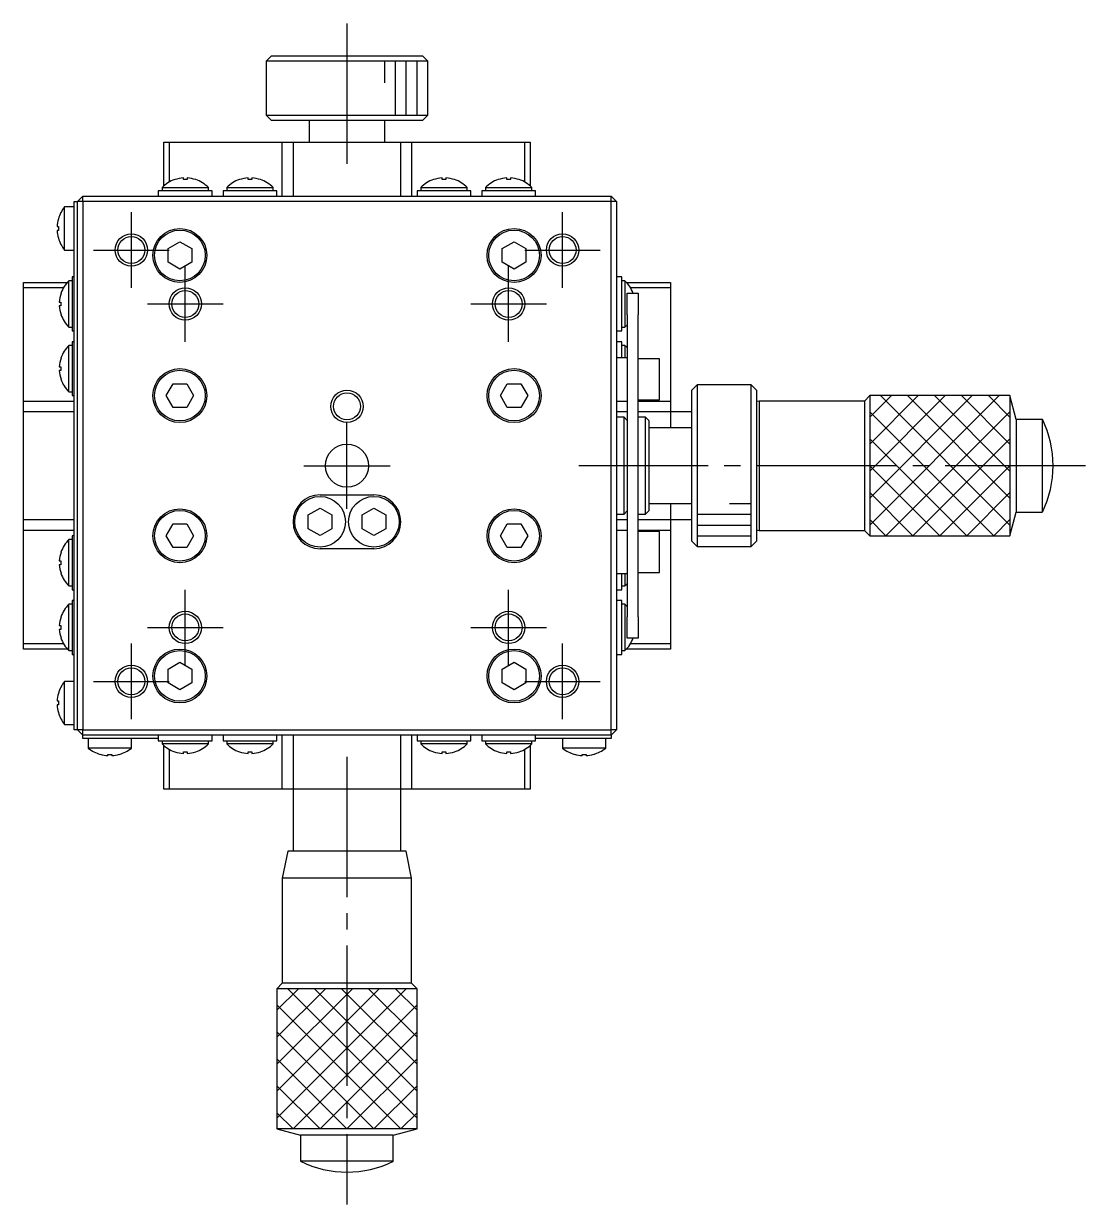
# Model space of a CAD drawing. Extents: x -82 to 193, y 57 to 296.
# Drawn here: x -3.4 to 95.1, y 186.9 to 296.4 of the extents above; entities that cross this region are included whole.
import ezdxf

# ---------------------------------------------------------------- set-up
doc = ezdxf.new("R2010")
doc.units = 0
doc.header["$MEASUREMENT"] = 0
doc.linetypes.add('CENTER', pattern=[17.5, 13, -1.5, 1.5, -1.5])
doc.layers.get('0').update_dxf_attribs({"linetype": 'CONTINUOUS'})
doc.layers.add('CENTER', color=1, linetype='CENTER')

msp = doc.modelspace()

# ---------------------------------------------------------------- linework, layer by layer
at = {"color": 7, "linetype": 'Continuous'}
for p, q in [((19.55, 293.44), (19.05, 292.94)), ((34.05, 292.94), (19.05, 292.94)), ((19.05, 292.94), (19.05, 287.94)), ((19.55, 293.44), (33.55, 293.44)), ((19.55, 293.44), (33.55, 293.44)), ((34.05, 292.94), (33.55, 293.44)), ((34.05, 287.94), (34.05, 292.94)), ((19.05, 287.94), (34.05, 287.94)), ((19.05, 287.94), (19.55, 287.44)), ((33.55, 287.44), (19.55, 287.44)), ((23.05, 287.44), (23.05, 285.44)), ((30.05, 285.44), (30.05, 287.44)), ((33.55, 287.44), (34.05, 287.94)), ((9.55, 281.37), (9.55, 285.44)), ((9.55, 285.44), (10.05, 285.44)), ((10.05, 285.44), (10.05, 281.74)), ((10.05, 285.44), (20.55, 285.44)), ((20.55, 280.44), (20.55, 285.44)), ((20.55, 285.44), (21.55, 285.44)), ((21.55, 285.44), (21.55, 280.44)), ((21.55, 285.44), (31.55, 285.44)), ((31.55, 280.44), (31.55, 285.44)), ((31.55, 285.44), (32.55, 285.44)), ((32.55, 285.44), (32.55, 280.44)), ((32.55, 285.44), (43.05, 285.44)), ((43.05, 281.74), (43.05, 285.44)), ((43.05, 285.44), (43.55, 285.44)), ((43.55, 285.44), (43.55, 281.37)), ((10.58, 281.97), (10.58, 281.97)), ((11.37, 281.97), (11.37, 282.13)), ((11.73, 281.97), (11.37, 281.97)), ((11.73, 282.13), (11.73, 281.97)), ((12.53, 281.97), (12.53, 281.97)), ((16.58, 281.97), (16.58, 281.97)), ((17.37, 281.97), (17.37, 282.13)), ((17.73, 281.97), (17.37, 281.97)), ((17.73, 282.13), (17.73, 281.97)), ((18.53, 281.97), (18.53, 281.97)), ((34.58, 281.97), (34.58, 281.97)), ((35.37, 281.97), (35.37, 282.13)), ((35.73, 281.97), (35.37, 281.97)), ((35.73, 282.13), (35.73, 281.97)), ((36.53, 281.97), (36.53, 281.97)), ((40.58, 281.97), (40.58, 281.97)), ((41.37, 281.97), (41.37, 282.13)), ((41.73, 281.97), (41.37, 281.97)), ((41.73, 282.13), (41.73, 281.97)), ((42.53, 281.97), (42.53, 281.97)), ((2.05, 280.44), (1.55, 279.94)), ((2.05, 279.94), (2.05, 280.44)), ((2.05, 280.44), (51.05, 280.44)), ((14.05, 280.94), (9.05, 280.94)), ((9.05, 280.94), (9.05, 280.44)), ((9.4, 281.23), (11.55, 281.23)), ((9.4, 281.23), (9.4, 280.94)), ((11.55, 281.23), (13.7, 281.23)), ((13.7, 280.94), (13.7, 281.23)), ((14.05, 280.44), (14.05, 280.94)), ((20.05, 280.94), (15.05, 280.94)), ((15.05, 280.94), (15.05, 280.44)), ((15.4, 281.23), (17.55, 281.23)), ((15.4, 281.23), (15.4, 280.94)), ((17.55, 281.23), (19.7, 281.23)), ((19.7, 280.94), (19.7, 281.23)), ((20.05, 280.44), (20.05, 280.94)), ((38.05, 280.94), (33.05, 280.94)), ((33.05, 280.94), (33.05, 280.44)), ((33.4, 281.23), (35.55, 281.23)), ((33.4, 281.23), (33.4, 280.94)), ((35.55, 281.23), (37.7, 281.23)), ((37.7, 280.94), (37.7, 281.23)), ((38.05, 280.44), (38.05, 280.94)), ((44.05, 280.94), (39.05, 280.94)), ((39.05, 280.94), (39.05, 280.44)), ((39.4, 281.23), (41.55, 281.23)), ((39.4, 281.23), (39.4, 280.94)), ((41.55, 281.23), (43.7, 281.23)), ((43.7, 280.94), (43.7, 281.23)), ((44.05, 280.44), (44.05, 280.94)), ((51.05, 279.94), (51.05, 280.44)), ((51.55, 279.94), (51.05, 280.44)), ((0.35, 275.44), (0.35, 279.44)), ((1.25, 279.44), (0.35, 279.44)), ((1.25, 279.44), (0.35, 279.44)), ((1.25, 279.94), (1.55, 279.94)), ((1.25, 279.94), (1.55, 279.94)), ((1.25, 278.44), (1.25, 279.94)), ((2.05, 279.94), (1.55, 279.94)), ((1.55, 230.94), (1.55, 279.94)), ((2.05, 279.94), (2.05, 230.94)), ((51.05, 279.94), (2.05, 279.94)), ((51.05, 230.94), (51.05, 279.94)), ((51.55, 279.94), (51.05, 279.94)), ((51.55, 279.94), (51.55, 273.44)), ((-0.22, 278.33), (-0.22, 278.32)), ((1.25, 232.44), (1.25, 278.44)), ((-0.34, 277.62), (-0.22, 277.62)), ((-0.22, 277.26), (-0.34, 277.26)), ((-0.22, 277.62), (-0.22, 277.26)), ((-0.22, 276.55), (-0.22, 276.55)), ((9.95, 275.57), (11.05, 276.21)), ((11.05, 276.21), (12.15, 275.57)), ((40.95, 275.57), (42.05, 276.21)), ((42.05, 276.21), (43.15, 275.57)), ((0.35, 275.44), (1.25, 275.44)), ((0.35, 275.44), (1.25, 275.44)), ((9.95, 274.3), (9.95, 275.57)), ((12.15, 275.57), (12.15, 274.3)), ((40.95, 274.3), (40.95, 275.57)), ((43.15, 275.57), (43.15, 274.3)), ((11.05, 273.67), (9.95, 274.3)), ((12.15, 274.3), (11.05, 273.67)), ((42.05, 273.67), (40.95, 274.3)), ((43.15, 274.3), (42.05, 273.67)), ((1.05, 272.94), (1.05, 271.7)), ((1.25, 272.94), (1.05, 272.94)), ((51.55, 273.44), (51.55, 260.44)), ((52.05, 272.94), (51.55, 272.94)), ((52.05, 271.7), (52.05, 272.94)), ((52.05, 272.59), (52.05, 272.94)), ((-3.45, 272.44), (0.62, 272.44)), ((-3.45, 271.94), (-3.45, 272.44)), ((-3.45, 261.44), (-3.45, 271.94)), ((0.25, 271.94), (-3.45, 271.94)), ((0.76, 270.44), (0.76, 272.59)), ((1.05, 272.59), (0.76, 272.59)), ((1.05, 271.7), (1.05, 270.44)), ((52.34, 272.59), (52.05, 272.59)), ((52.05, 270.44), (52.05, 271.7)), ((52.34, 272.59), (52.34, 268.29)), ((52.49, 272.44), (56.55, 272.44)), ((56.55, 271.94), (52.85, 271.94)), ((56.55, 272.44), (56.55, 271.94)), ((56.55, 271.94), (56.55, 261.44)), ((-0.14, 270.62), (0.02, 270.62)), ((0.02, 271.41), (0.02, 271.41)), ((0.02, 270.62), (0.02, 270.26)), ((52.55, 271.44), (53.55, 271.44)), ((52.55, 269.44), (52.55, 271.44)), ((53.55, 271.44), (53.55, 269.44)), ((0.02, 270.26), (-0.14, 270.26)), ((0.02, 269.46), (0.02, 269.46)), ((0.76, 268.29), (0.76, 270.44)), ((1.05, 270.44), (1.05, 269.17)), ((52.05, 269.17), (52.05, 270.44)), ((52.55, 269.44), (52.55, 241.44)), ((53.55, 241.44), (53.55, 269.44)), ((0.76, 268.29), (1.05, 268.29)), ((1.05, 269.17), (1.05, 267.94)), ((52.05, 267.94), (52.05, 269.17)), ((52.05, 267.94), (52.05, 268.31)), ((52.05, 268.29), (52.34, 268.29)), ((1.05, 267.94), (1.25, 267.94)), ((51.55, 267.94), (52.05, 267.94)), ((0.76, 264.44), (0.76, 266.59)), ((1.05, 266.59), (0.76, 266.59)), ((1.05, 266.94), (1.05, 265.7)), ((1.25, 266.94), (1.05, 266.94)), ((52.05, 266.94), (51.55, 266.94)), ((52.05, 266.59), (52.05, 266.94)), ((52.05, 265.7), (52.05, 266.94)), ((52.34, 266.59), (52.05, 266.59)), ((52.34, 266.59), (52.34, 265.44)), ((0.02, 265.41), (0.02, 265.41)), ((1.05, 265.7), (1.05, 264.44)), ((52.55, 265.44), (51.55, 265.44)), ((52.05, 265.44), (52.05, 265.7)), ((55.55, 265.34), (53.55, 265.34)), ((55.55, 261.54), (55.55, 265.34)), ((-0.14, 264.62), (0.02, 264.62)), ((0.02, 264.26), (-0.14, 264.26)), ((0.02, 264.62), (0.02, 264.26)), ((0.76, 262.29), (0.76, 264.44)), ((1.05, 264.44), (1.05, 263.17)), ((0.02, 263.46), (0.02, 263.46)), ((1.05, 263.17), (1.05, 261.94)), ((9.78, 261.94), (10.42, 263.04)), ((10.42, 263.04), (11.69, 263.04)), ((11.69, 263.04), (12.32, 261.94)), ((40.78, 261.94), (41.42, 263.04)), ((41.42, 263.04), (42.69, 263.04)), ((42.69, 263.04), (43.32, 261.94)), ((59.05, 262.94), (58.55, 262.44)), ((59.05, 262.94), (59.05, 247.94)), ((64.05, 262.94), (59.05, 262.94)), ((64.05, 247.94), (64.05, 262.94)), ((64.55, 262.44), (64.05, 262.94)), ((0.76, 262.29), (1.05, 262.29)), ((1.05, 261.94), (1.25, 261.94)), ((10.42, 260.84), (9.78, 261.94)), ((12.32, 261.94), (11.69, 260.84)), ((41.42, 260.84), (40.78, 261.94)), ((43.32, 261.94), (42.69, 260.84)), ((58.55, 248.44), (58.55, 262.44)), ((64.55, 262.44), (64.55, 248.44)), ((64.55, 262.44), (64.55, 248.44)), ((75.05, 261.94), (74.55, 261.44)), ((75.05, 261.94), (75.05, 248.94)), ((88.05, 261.94), (75.05, 261.94)), ((88.05, 261.94), (88.05, 248.94)), ((88.64, 259.74), (88.05, 261.94)), ((-3.45, 261.44), (1.25, 261.44)), ((-3.45, 260.44), (-3.45, 261.44)), ((11.69, 260.84), (10.42, 260.84)), ((42.69, 260.84), (41.42, 260.84)), ((51.55, 261.44), (52.55, 261.44)), ((53.55, 261.54), (55.55, 261.54)), ((53.55, 261.44), (56.55, 261.44)), ((56.55, 261.44), (56.55, 260.44)), ((64.8, 261.44), (64.55, 261.39)), ((64.8, 261.44), (64.8, 249.44)), ((74.55, 261.44), (64.8, 261.44)), ((74.55, 261.44), (74.55, 249.44)), ((1.25, 260.44), (-3.45, 260.44)), ((-3.45, 250.44), (-3.45, 260.44)), ((51.55, 260.44), (51.55, 247.44)), ((52.55, 260.44), (51.55, 260.44)), ((52.25, 259.94), (51.55, 259.94)), ((52.25, 250.94), (52.25, 259.94)), ((52.55, 259.64), (52.25, 259.94)), ((56.55, 260.44), (53.55, 260.44)), ((54.25, 259.94), (53.55, 259.94)), ((54.25, 250.94), (54.25, 259.94)), ((54.55, 259.64), (54.25, 259.94)), ((54.55, 259.64), (54.55, 251.24)), ((54.55, 259.64), (54.55, 258.94)), ((56.55, 260.44), (56.55, 258.94)), ((58.55, 260.44), (56.55, 260.44)), ((88.64, 259.74), (88.64, 251.14)), ((91.05, 259.74), (88.64, 259.74)), ((91.05, 259.74), (91.05, 251.14)), ((58.55, 258.94), (54.55, 258.94)), ((24.05, 252.74), (29.05, 252.74)), ((54.55, 251.94), (54.55, 251.24)), ((54.55, 251.94), (58.55, 251.94)), ((56.55, 251.94), (56.55, 250.44)), ((22.95, 250.87), (24.05, 251.51)), ((22.95, 249.6), (22.95, 250.87)), ((24.05, 251.51), (25.15, 250.87)), ((25.15, 250.87), (25.15, 249.6)), ((27.95, 250.87), (29.05, 251.51)), ((27.95, 249.6), (27.95, 250.87)), ((29.05, 251.51), (30.15, 250.87)), ((30.15, 250.87), (30.15, 249.6)), ((51.55, 250.94), (52.25, 250.94)), ((52.25, 250.94), (52.55, 251.24)), ((53.55, 250.94), (54.25, 250.94)), ((54.25, 250.94), (54.55, 251.24)), ((88.05, 248.94), (88.64, 251.14)), ((88.64, 251.14), (91.05, 251.14)), ((-3.45, 250.44), (1.25, 250.44)), ((-3.45, 249.44), (-3.45, 250.44)), ((9.78, 248.94), (10.42, 250.04)), ((10.42, 250.04), (11.69, 250.04)), ((11.69, 250.04), (12.32, 248.94)), ((40.78, 248.94), (41.42, 250.04)), ((41.42, 250.04), (42.69, 250.04)), ((42.69, 250.04), (43.32, 248.94)), ((51.55, 250.44), (52.55, 250.44)), ((53.55, 250.44), (56.55, 250.44)), ((56.55, 250.44), (56.55, 249.44)), ((56.55, 250.44), (58.55, 250.44)), ((1.25, 249.44), (-3.45, 249.44)), ((-3.45, 238.94), (-3.45, 249.44)), ((0.76, 246.44), (0.76, 248.59)), ((1.05, 248.59), (0.76, 248.59)), ((1.05, 248.94), (1.05, 246.44)), ((1.25, 248.94), (1.05, 248.94)), ((10.42, 247.84), (9.78, 248.94)), ((12.32, 248.94), (11.69, 247.84)), ((24.05, 248.97), (22.95, 249.6)), ((25.15, 249.6), (24.05, 248.97)), ((29.05, 248.97), (27.95, 249.6)), ((30.15, 249.6), (29.05, 248.97)), ((41.42, 247.84), (40.78, 248.94)), ((43.32, 248.94), (42.69, 247.84)), ((52.55, 249.44), (51.55, 249.44)), ((56.55, 249.44), (53.55, 249.44)), ((55.55, 249.34), (53.55, 249.34)), ((55.55, 245.54), (55.55, 249.34)), ((56.55, 249.44), (56.55, 238.94)), ((64.55, 249.49), (64.8, 249.44)), ((64.8, 249.44), (74.55, 249.44)), ((74.55, 249.44), (75.05, 248.94)), ((75.05, 248.94), (88.05, 248.94)), ((11.69, 247.84), (10.42, 247.84)), ((29.05, 247.74), (24.05, 247.74)), ((42.69, 247.84), (41.42, 247.84)), ((58.55, 248.44), (59.05, 247.94)), ((59.05, 247.94), (64.05, 247.94)), ((64.05, 247.94), (64.55, 248.44)), ((-0.14, 246.62), (0.02, 246.62)), ((0.02, 247.41), (0.02, 247.41)), ((0.02, 246.62), (0.02, 246.26)), ((0.76, 244.29), (0.76, 246.44)), ((1.05, 246.44), (1.05, 243.94)), ((51.55, 247.44), (51.55, 230.94)), ((0.02, 246.26), (-0.14, 246.26)), ((0.02, 245.46), (0.02, 245.46)), ((51.55, 245.44), (52.55, 245.44)), ((52.05, 243.94), (52.05, 245.44)), ((52.34, 245.44), (52.34, 244.29)), ((53.55, 245.54), (55.55, 245.54)), ((0.76, 244.29), (1.05, 244.29)), ((52.05, 244.29), (52.34, 244.29)), ((1.05, 243.94), (1.25, 243.94)), ((51.55, 243.94), (52.05, 243.94)), ((0.76, 240.44), (0.76, 242.59)), ((1.05, 242.59), (0.76, 242.59)), ((1.05, 242.94), (1.05, 240.44)), ((1.25, 242.94), (1.05, 242.94)), ((52.05, 242.94), (51.55, 242.94)), ((52.05, 240.44), (52.05, 242.94)), ((52.34, 242.59), (52.05, 242.59)), ((52.34, 242.59), (52.34, 238.29)), ((0.02, 241.41), (0.02, 241.41)), ((52.55, 239.44), (52.55, 241.44)), ((53.55, 241.44), (53.55, 239.44)), ((-0.14, 240.62), (0.02, 240.62)), ((0.02, 240.26), (-0.14, 240.26)), ((0.02, 240.62), (0.02, 240.26)), ((0.76, 238.29), (0.76, 240.44)), ((1.05, 240.44), (1.05, 237.94)), ((52.05, 237.94), (52.05, 240.44)), ((-3.45, 238.44), (-3.45, 238.94)), ((-3.45, 238.94), (0.25, 238.94)), ((0.02, 239.46), (0.02, 239.46)), ((53.55, 239.44), (52.55, 239.44)), ((52.85, 238.94), (56.55, 238.94)), ((56.55, 238.94), (56.55, 238.44)), ((0.62, 238.44), (-3.45, 238.44)), ((0.76, 238.29), (1.05, 238.29)), ((1.05, 237.94), (1.25, 237.94)), ((51.55, 237.94), (52.05, 237.94)), ((52.05, 238.29), (52.34, 238.29)), ((56.55, 238.44), (52.49, 238.44)), ((9.95, 236.57), (11.05, 237.21)), ((9.95, 235.3), (9.95, 236.57)), ((11.05, 237.21), (12.15, 236.57)), ((12.15, 236.57), (12.15, 235.3)), ((40.95, 236.57), (42.05, 237.21)), ((40.95, 235.3), (40.95, 236.57)), ((42.05, 237.21), (43.15, 236.57)), ((43.15, 236.57), (43.15, 235.3)), ((0.35, 231.44), (0.35, 235.44)), ((1.25, 235.44), (0.35, 235.44)), ((1.25, 235.44), (0.35, 235.44)), ((11.05, 234.67), (9.95, 235.3)), ((12.15, 235.3), (11.05, 234.67)), ((42.05, 234.67), (40.95, 235.3)), ((43.15, 235.3), (42.05, 234.67)), ((-0.34, 233.62), (-0.22, 233.62)), ((-0.22, 233.26), (-0.34, 233.26)), ((-0.22, 234.33), (-0.22, 234.32)), ((-0.22, 233.62), (-0.22, 233.26)), ((-0.22, 232.55), (-0.22, 232.55)), ((1.25, 230.94), (1.25, 232.44)), ((0.35, 231.44), (1.25, 231.44)), ((0.35, 231.44), (1.25, 231.44)), ((1.55, 230.94), (1.25, 230.94)), ((1.55, 230.94), (1.25, 230.94)), ((2.05, 230.94), (1.55, 230.94)), ((2.05, 230.44), (1.55, 230.94)), ((2.05, 230.94), (51.05, 230.94)), ((2.05, 230.44), (2.05, 230.94)), ((51.05, 230.44), (2.05, 230.44)), ((2.05, 230.14), (2.05, 230.44)), ((2.05, 230.14), (2.05, 230.44)), ((3.55, 230.14), (2.05, 230.14)), ((2.55, 230.14), (2.55, 229.24)), ((2.55, 230.14), (2.55, 229.24)), ((9.05, 230.14), (3.55, 230.14)), ((6.55, 229.24), (6.55, 230.14)), ((6.55, 229.24), (6.55, 230.14)), ((9.05, 230.44), (9.05, 229.94)), ((14.05, 229.94), (14.05, 230.44)), ((15.05, 230.44), (15.05, 229.94)), ((20.05, 229.94), (20.05, 230.44)), ((20.55, 225.44), (20.55, 230.44)), ((21.55, 230.44), (21.55, 225.44)), ((31.55, 225.44), (31.55, 230.44)), ((32.55, 230.44), (32.55, 225.44)), ((33.05, 230.44), (33.05, 229.94)), ((38.05, 229.94), (38.05, 230.44)), ((39.05, 230.44), (39.05, 229.94)), ((44.05, 229.94), (44.05, 230.44)), ((49.55, 230.14), (44.05, 230.14)), ((46.55, 230.14), (46.55, 229.24)), ((46.55, 230.14), (46.55, 229.24)), ((51.05, 230.14), (49.55, 230.14)), ((50.55, 229.24), (50.55, 230.14)), ((50.55, 229.24), (50.55, 230.14)), ((51.05, 230.44), (51.05, 230.94)), ((51.55, 230.94), (51.05, 230.94)), ((51.05, 230.44), (51.55, 230.94)), ((51.05, 230.44), (51.05, 230.14)), ((51.05, 230.44), (51.05, 230.14)), ((6.55, 229.24), (2.55, 229.24)), ((9.05, 229.94), (10.29, 229.94)), ((9.05, 229.94), (9.4, 229.94)), ((9.4, 229.94), (9.4, 229.65)), ((13.7, 229.65), (9.4, 229.65)), ((9.55, 225.44), (9.55, 229.5)), ((10.05, 229.14), (10.05, 225.44)), ((10.29, 229.94), (11.55, 229.94)), ((10.58, 228.9), (10.58, 228.91)), ((10.58, 228.9), (10.58, 228.91)), ((11.37, 228.91), (11.73, 228.91)), ((11.37, 228.75), (11.37, 228.91)), ((11.55, 229.94), (12.82, 229.94)), ((11.73, 228.91), (11.73, 228.75)), ((12.53, 228.91), (12.53, 228.9)), ((12.53, 228.91), (12.53, 228.9)), ((12.82, 229.94), (14.05, 229.94)), ((13.7, 229.94), (14.05, 229.94)), ((13.7, 229.65), (13.7, 229.94)), ((15.05, 229.94), (16.29, 229.94)), ((15.05, 229.94), (15.4, 229.94)), ((15.4, 229.94), (15.4, 229.65)), ((19.7, 229.65), (15.4, 229.65)), ((16.29, 229.94), (17.55, 229.94)), ((16.58, 228.9), (16.58, 228.91)), ((16.58, 228.9), (16.58, 228.91)), ((17.37, 228.91), (17.73, 228.91)), ((17.37, 228.75), (17.37, 228.91)), ((17.55, 229.94), (18.82, 229.94)), ((17.73, 228.91), (17.73, 228.75)), ((18.53, 228.91), (18.53, 228.9)), ((18.53, 228.91), (18.53, 228.9)), ((18.82, 229.94), (20.05, 229.94)), ((19.7, 229.94), (20.05, 229.94)), ((19.7, 229.65), (19.7, 229.94)), ((33.05, 229.94), (38.05, 229.94)), ((33.4, 229.94), (33.4, 229.65)), ((37.7, 229.65), (33.4, 229.65)), ((34.58, 228.9), (34.58, 228.91)), ((35.37, 228.91), (35.73, 228.91)), ((35.37, 228.75), (35.37, 228.91)), ((35.73, 228.91), (35.73, 228.75)), ((36.53, 228.91), (36.53, 228.9)), ((37.7, 229.65), (37.7, 229.94)), ((39.05, 229.94), (44.05, 229.94)), ((39.4, 229.94), (39.4, 229.65)), ((43.7, 229.65), (39.4, 229.65)), ((40.58, 228.9), (40.58, 228.91)), ((41.37, 228.91), (41.73, 228.91)), ((41.37, 228.75), (41.37, 228.91)), ((41.73, 228.91), (41.73, 228.75)), ((42.53, 228.91), (42.53, 228.9)), ((43.05, 225.44), (43.05, 229.14)), ((43.55, 229.5), (43.55, 225.44)), ((43.7, 229.65), (43.7, 229.94)), ((50.55, 229.24), (46.55, 229.24)), ((3.66, 228.66), (3.67, 228.67)), ((4.37, 228.67), (4.73, 228.67)), ((4.37, 228.55), (4.37, 228.67)), ((4.73, 228.67), (4.73, 228.55)), ((5.44, 228.67), (5.44, 228.66)), ((47.66, 228.66), (47.67, 228.67)), ((48.37, 228.67), (48.73, 228.67)), ((48.37, 228.55), (48.37, 228.67)), ((48.73, 228.67), (48.73, 228.55)), ((49.44, 228.67), (49.44, 228.66)), ((10.05, 225.44), (9.55, 225.44)), ((20.55, 225.44), (10.05, 225.44)), ((21.55, 225.44), (20.55, 225.44)), ((31.55, 225.44), (21.55, 225.44)), ((21.55, 225.44), (21.55, 219.69)), ((32.55, 225.44), (31.55, 225.44)), ((31.55, 219.69), (31.55, 225.44)), ((43.05, 225.44), (32.55, 225.44)), ((43.55, 225.44), (43.05, 225.44)), ((21.05, 219.69), (20.55, 217.19)), ((32.05, 219.69), (21.05, 219.69)), ((32.55, 217.19), (32.05, 219.69)), ((32.55, 217.19), (20.55, 217.19)), ((20.55, 217.19), (20.55, 207.44)), ((32.55, 207.44), (32.55, 217.19)), ((20.55, 207.44), (20.05, 206.94)), ((32.55, 207.44), (20.55, 207.44)), ((33.05, 206.94), (32.55, 207.44)), ((33.05, 206.94), (20.05, 206.94)), ((20.05, 206.94), (20.05, 193.94)), ((33.05, 193.94), (33.05, 206.94)), ((33.05, 193.94), (20.05, 193.94)), ((20.05, 193.94), (22.25, 193.35)), ((30.85, 193.35), (33.05, 193.94)), ((30.85, 193.35), (22.25, 193.35)), ((22.25, 193.35), (22.25, 190.94)), ((30.85, 190.94), (30.85, 193.35)), ((30.85, 190.94), (22.25, 190.94))]:
    msp.add_line(p, q, dxfattribs=at)
at = {"color": 3, "linetype": 'Continuous'}
for p, q in [((30.05, 290.94), (30.05, 292.94)), ((31.05, 287.94), (31.05, 292.94)), ((32.05, 287.94), (32.05, 292.94)), ((33.05, 287.94), (33.05, 292.94)), ((75.05, 259.94), (77.05, 261.94)), ((75.05, 257.44), (79.55, 261.94)), ((75.05, 254.94), (82.05, 261.94)), ((75.05, 252.44), (84.55, 261.94)), ((75.05, 249.94), (87.05, 261.94)), ((76.05, 261.94), (88.05, 249.94)), ((78.55, 261.94), (88.05, 252.44)), ((81.05, 261.94), (88.05, 254.94)), ((83.55, 261.94), (88.05, 257.44)), ((86.05, 261.94), (88.05, 259.94)), ((75.05, 260.44), (86.55, 248.94)), ((76.55, 248.94), (88.05, 260.44)), ((75.05, 257.94), (84.05, 248.94)), ((79.05, 248.94), (88.05, 257.94)), ((75.05, 255.44), (81.55, 248.94)), ((81.55, 248.94), (88.05, 255.44)), ((62.05, 251.94), (64.05, 251.94)), ((75.05, 252.94), (79.05, 248.94)), ((84.05, 248.94), (88.05, 252.94)), ((59.05, 250.94), (64.05, 250.94)), ((59.05, 249.94), (64.05, 249.94)), ((75.05, 250.44), (76.55, 248.94)), ((86.55, 248.94), (88.05, 250.44)), ((59.05, 248.94), (64.05, 248.94)), ((20.05, 204.94), (22.05, 206.94)), ((20.05, 202.44), (24.55, 206.94)), ((20.05, 199.94), (27.05, 206.94)), ((20.05, 197.44), (29.55, 206.94)), ((20.05, 194.94), (32.05, 206.94)), ((21.05, 206.94), (33.05, 194.94)), ((23.55, 206.94), (33.05, 197.44)), ((26.05, 206.94), (33.05, 199.94)), ((28.55, 206.94), (33.05, 202.44)), ((31.05, 206.94), (33.05, 204.94)), ((20.05, 205.44), (31.55, 193.94)), ((21.55, 193.94), (33.05, 205.44)), ((20.05, 202.94), (29.05, 193.94)), ((24.05, 193.94), (33.05, 202.94)), ((20.05, 200.44), (26.55, 193.94)), ((26.55, 193.94), (33.05, 200.44)), ((20.05, 197.94), (24.05, 193.94)), ((29.05, 193.94), (33.05, 197.94)), ((20.05, 195.44), (21.55, 193.94)), ((31.55, 193.94), (33.05, 195.44))]:
    msp.add_line(p, q, dxfattribs=at)
at = {"color": 7, "linetype": 'Continuous'}
for centre, radius in [((11.05, 274.94), 2.5), ((11.05, 274.94), 2.35), ((42.05, 274.94), 2.5), ((42.05, 274.94), 2.35), ((6.55, 275.44), 1.25), ((46.55, 275.44), 1.25), ((11.55, 270.44), 1.25), ((41.55, 270.44), 1.25), ((11.05, 261.94), 2.5), ((11.05, 261.94), 2.35), ((42.05, 261.94), 2.5), ((42.05, 261.94), 2.35), ((26.55, 260.94), 1.25), ((26.55, 255.44), 2), ((24.05, 250.24), 2.35), ((29.05, 250.24), 2.35), ((11.05, 248.94), 2.5), ((11.05, 248.94), 2.35), ((42.05, 248.94), 2.5), ((42.05, 248.94), 2.35), ((11.55, 240.44), 1.25), ((41.55, 240.44), 1.25), ((11.05, 235.94), 2.5), ((11.05, 235.94), 2.35), ((42.05, 235.94), 2.5), ((42.05, 235.94), 2.35), ((6.55, 235.44), 1.25), ((46.55, 235.44), 1.25)]:
    msp.add_circle(centre, radius, dxfattribs=at)
at = {"color": 3, "linetype": 'Continuous'}
for centre in [(6.55, 275.44), (46.55, 275.44), (11.55, 270.44), (41.55, 270.44), (26.55, 260.94), (11.55, 240.44), (41.55, 240.44), (6.55, 235.44), (46.55, 235.44)]:
    msp.add_circle(centre, 1.5, dxfattribs=at)
at = {"color": 7, "linetype": 'Continuous'}
for centre, radius, start, end in [((11.55, 279.14), 3, 109.0021, 135.78), ((11.55, 279.14), 2.99, 93.446, 108.9685), ((11.55, 279.14), 2.99, 71.0315, 86.554), ((11.55, 279.14), 3, 44.22, 70.9979), ((17.55, 279.14), 3, 109.0021, 135.78), ((17.55, 279.14), 2.99, 93.446, 108.9685), ((17.55, 279.14), 2.99, 71.0315, 86.554), ((17.55, 279.14), 3, 44.22, 70.9979), ((35.55, 279.14), 3, 109.0021, 135.78), ((35.55, 279.14), 2.99, 93.446, 108.9685), ((35.55, 279.14), 2.99, 71.0315, 86.554), ((35.55, 279.14), 3, 44.22, 70.9979), ((41.55, 279.14), 3, 109.0021, 135.78), ((41.55, 279.14), 2.99, 93.446, 108.9685), ((41.55, 279.14), 2.99, 71.0315, 86.554), ((41.55, 279.14), 3, 44.22, 70.9979), ((2.85, 277.44), 3.2, 141.3178, 163.8775), ((2.85, 277.44), 3.19, 163.8933, 176.7703), ((2.85, 277.44), 3.19, 183.2297, 196.1067), ((2.85, 277.44), 3.2, 196.1225, 218.6822), ((2.85, 270.44), 3, 134.22, 160.9979), ((50.25, 270.44), 3, 19.0021, 45.78), ((2.85, 270.44), 2.99, 161.0315, 176.554), ((2.85, 270.44), 2.99, 183.446, 198.9685), ((2.85, 270.44), 3, 199.0021, 225.78), ((50.25, 270.44), 3, 314.22, 320.0555), ((2.85, 264.44), 3, 134.22, 160.9979), ((50.25, 264.44), 3, 39.9445, 45.78), ((2.85, 264.44), 2.99, 161.0315, 176.554), ((2.85, 264.44), 2.99, 183.446, 198.9685), ((2.85, 264.44), 3, 199.0021, 225.78), ((82.31, 255.44), 9.75, 333.8162, 26.1838), ((24.05, 250.24), 2.5, 90, 270), ((29.05, 250.24), 2.5, 270, 90), ((2.85, 246.44), 3, 134.22, 160.9979), ((2.85, 246.44), 2.99, 161.0315, 176.554), ((2.85, 246.44), 2.99, 183.446, 198.9685), ((2.85, 246.44), 3, 199.0021, 225.78), ((50.25, 246.44), 3, 314.22, 320.0555), ((2.85, 240.44), 3, 134.22, 160.9979), ((50.25, 240.44), 3, 39.9445, 45.78), ((2.85, 240.44), 2.99, 161.0315, 176.554), ((2.85, 240.44), 2.99, 183.446, 198.9685), ((2.85, 240.44), 3, 199.0021, 225.78), ((50.25, 240.44), 3, 314.22, 340.9979), ((2.85, 233.44), 3.2, 141.3178, 163.8775), ((2.85, 233.44), 3.19, 163.8933, 176.7703), ((2.85, 233.44), 3.19, 183.2297, 196.1067), ((2.85, 233.44), 3.2, 196.1225, 218.6822), ((4.55, 231.74), 3.2, 231.3178, 253.8775), ((4.55, 231.74), 3.2, 286.1225, 308.6822), ((11.55, 231.74), 3, 224.22, 250.9979), ((11.55, 231.74), 2.99, 251.0315, 266.554), ((11.55, 231.74), 2.99, 273.446, 288.9685), ((11.55, 231.74), 3, 289.0021, 315.78), ((17.55, 231.74), 3, 224.22, 250.9979), ((17.55, 231.74), 2.99, 251.0315, 266.554), ((17.55, 231.74), 2.99, 273.446, 288.9685), ((17.55, 231.74), 3, 289.0021, 315.78), ((35.55, 231.74), 3, 224.22, 250.9979), ((35.55, 231.74), 2.99, 251.0315, 266.554), ((35.55, 231.74), 2.99, 273.446, 288.9685), ((35.55, 231.74), 3, 289.0021, 315.78), ((41.55, 231.74), 3, 224.22, 250.9979), ((41.55, 231.74), 2.99, 251.0315, 266.554), ((41.55, 231.74), 2.99, 273.446, 288.9685), ((41.55, 231.74), 3, 289.0021, 315.78), ((48.55, 231.74), 3.2, 231.3178, 253.8775), ((48.55, 231.74), 3.2, 286.1225, 308.6822), ((4.55, 231.74), 3.19, 253.8933, 266.7703), ((4.55, 231.74), 3.19, 273.2297, 286.1067), ((48.55, 231.74), 3.19, 253.8933, 266.7703), ((48.55, 231.74), 3.19, 273.2297, 286.1067), ((26.55, 199.68), 9.75, 243.8162, 296.1838)]:
    msp.add_arc(centre, radius, start, end, dxfattribs=at)
at = {"layer": 'CENTER', "color": 1, "linetype": 'CENTER'}
for p, q in [((26.55, 296.44), (26.55, 282.44)), ((6.55, 271.94), (6.55, 278.94)), ((46.55, 271.94), (46.55, 278.94)), ((3.05, 275.44), (10.05, 275.44)), ((43.05, 275.44), (50.05, 275.44)), ((11.55, 266.94), (11.55, 273.94)), ((41.55, 266.94), (41.55, 273.94)), ((8.05, 270.44), (15.05, 270.44)), ((38.05, 270.44), (45.05, 270.44)), ((26.55, 251.44), (26.55, 259.44)), ((22.55, 255.44), (30.55, 255.44)), ((95.05, 255.44), (48.05, 255.44)), ((11.55, 236.94), (11.55, 243.94)), ((41.55, 236.94), (41.55, 243.94)), ((8.05, 240.44), (15.05, 240.44)), ((38.05, 240.44), (45.05, 240.44)), ((6.55, 231.94), (6.55, 238.94)), ((46.55, 231.94), (46.55, 238.94)), ((3.05, 235.44), (10.05, 235.44)), ((43.05, 235.44), (50.05, 235.44)), ((26.55, 228.44), (26.55, 186.94))]:
    msp.add_line(p, q, dxfattribs=at)

doc.saveas('drawing.dxf')
